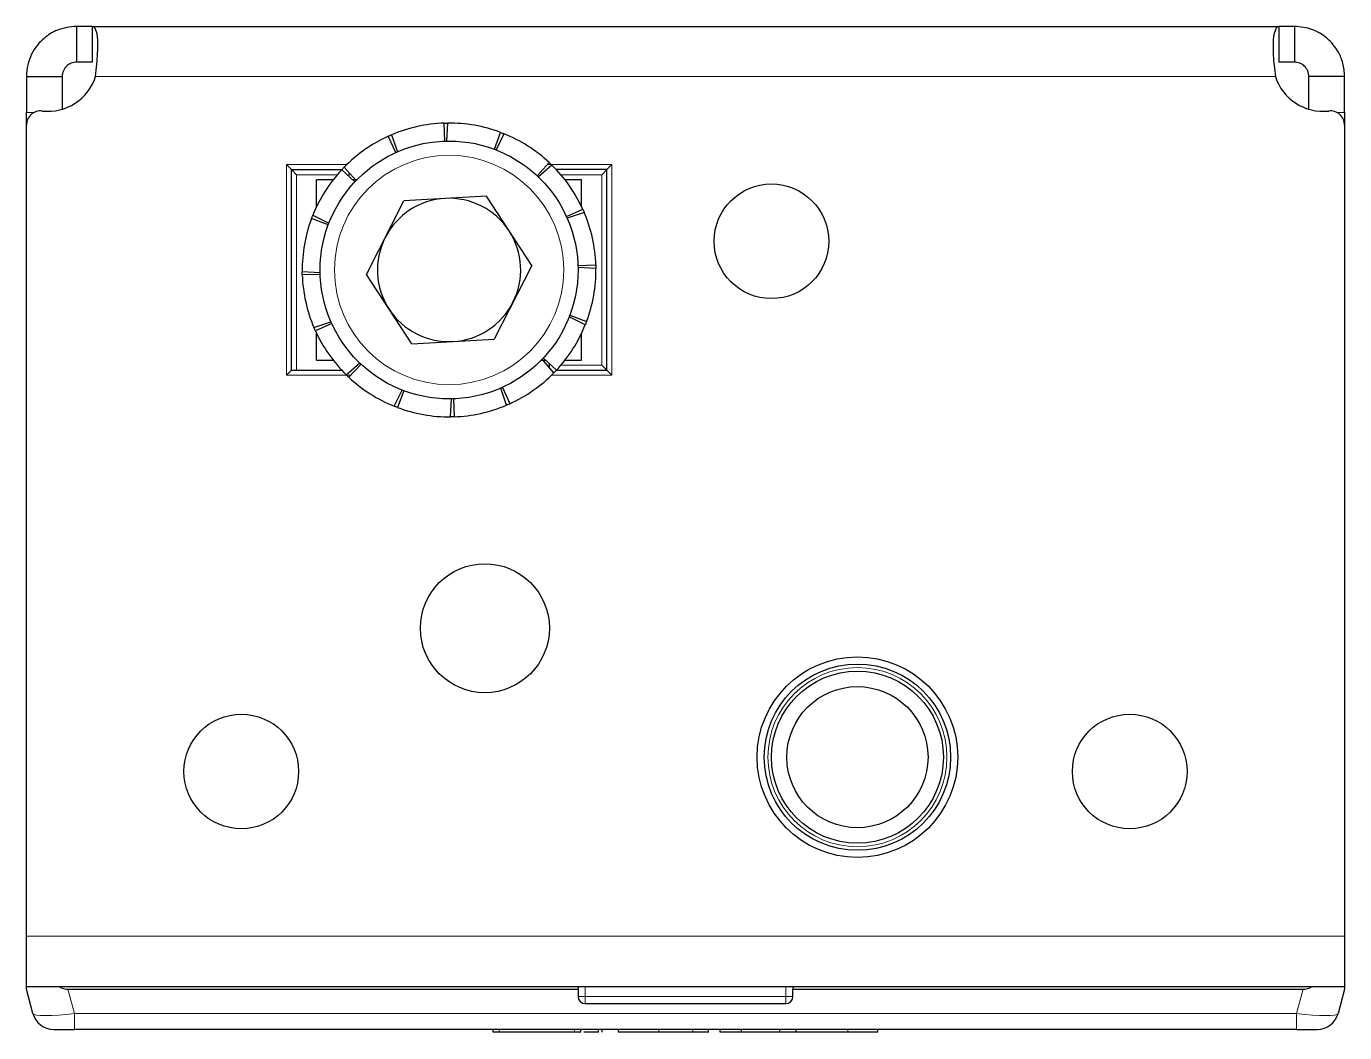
# Model space of a CAD drawing. Header units: millimetres. Extents: x -438 to 5180, y -670 to 658.
# Drawn here: x 1304.6 to 1396.6, y -669.5 to -599.3 of the extents above; entities that cross this region are included whole.
import ezdxf

# ---------------------------------------------------------------- set-up
doc = ezdxf.new("R2010")
doc.units = ezdxf.units.MM

msp = doc.modelspace()

# ---------------------------------------------------------------- linework, layer by layer
at = {"color": 7, "linetype": 'Continuous', "lineweight": 25}
for p, q in [((1308.078, -599.297), (1308.078, -601.797)), ((1309.165, -599.297), (1308.078, -599.297)), ((1309.165, -599.297), (1309.165, -601.797)), ((1309.165, -599.297), (1391.992, -599.297)), ((1391.992, -599.297), (1391.992, -601.797)), ((1393.078, -599.297), (1391.992, -599.297)), ((1393.078, -599.297), (1393.078, -601.797)), ((1309.165, -601.797), (1308.078, -601.797)), ((1393.078, -601.797), (1391.992, -601.797)), ((1304.578, -602.797), (1307.078, -602.797)), ((1304.578, -602.797), (1304.578, -605.3)), ((1307.078, -602.797), (1307.078, -605.079)), ((1396.578, -602.797), (1394.078, -602.797)), ((1394.078, -605.079), (1394.078, -602.797)), ((1396.578, -605.3), (1396.578, -602.797)), ((1304.578, -606.197), (1304.578, -605.3)), ((1396.578, -605.3), (1396.578, -606.197)), ((1304.578, -662.797), (1304.578, -606.197)), ((1333.772, -607.302), (1333.729, -606.053)), ((1333.979, -606.047), (1333.898, -607.299)), ((1396.578, -606.197), (1396.578, -662.797)), ((1330.353, -608.104), (1329.836, -606.966)), ((1330.064, -606.865), (1330.468, -608.053)), ((1337.238, -607.869), (1337.676, -606.699)), ((1337.909, -606.789), (1337.355, -607.914)), ((1322.728, -608.947), (1323.078, -609.297)), ((1340.222, -609.72), (1341.075, -608.806)), ((1341.256, -608.979), (1340.313, -609.806)), ((1345.078, -609.297), (1345.428, -608.947)), ((1323.078, -609.297), (1326.591, -609.297)), ((1323.078, -623.297), (1323.078, -609.297)), ((1323.078, -609.297), (1323.428, -609.647)), ((1327.501, -610.153), (1326.588, -609.3)), ((1326.761, -609.119), (1327.588, -610.062)), ((1327.078, -609.547), (1327.078, -609.758)), ((1345.078, -609.297), (1341.566, -609.297)), ((1344.728, -609.647), (1345.078, -609.297)), ((1345.078, -623.297), (1345.078, -609.297)), ((1324.828, -611.881), (1324.828, -609.997)), ((1325.993, -609.997), (1324.828, -609.997)), ((1327.651, -609.997), (1327.334, -609.997)), ((1343.328, -609.997), (1342.164, -609.997)), ((1343.328, -611.881), (1343.328, -609.997)), ((1328.314, -616.613), (1330.922, -611.463)), ((1336.686, -611.146), (1330.922, -611.463)), ((1339.843, -615.98), (1336.686, -611.146)), ((1325.651, -613.138), (1324.481, -612.699)), ((1324.571, -612.466), (1325.696, -613.02)), ((1342.271, -612.572), (1343.409, -612.054)), ((1343.51, -612.283), (1342.322, -612.686)), ((1323.829, -616.396), (1325.08, -616.478)), ((1339.843, -615.98), (1337.235, -621.131)), ((1343.073, -615.99), (1344.322, -615.948)), ((1344.328, -616.197), (1343.077, -616.116)), ((1325.084, -616.603), (1323.834, -616.646)), ((1331.47, -621.448), (1328.314, -616.613)), ((1324.647, -620.311), (1325.834, -619.907)), ((1325.885, -620.022), (1324.748, -620.539)), ((1343.586, -620.127), (1342.461, -619.573)), ((1342.506, -619.456), (1343.676, -619.895)), ((1324.828, -622.597), (1324.828, -620.713)), ((1343.328, -622.597), (1343.328, -620.713)), ((1331.47, -621.448), (1337.235, -621.131)), ((1324.828, -622.597), (1325.993, -622.597)), ((1326.901, -623.614), (1327.844, -622.787)), ((1340.506, -622.597), (1340.823, -622.597)), ((1341.396, -623.474), (1340.569, -622.531)), ((1340.655, -622.44), (1341.569, -623.294)), ((1341.078, -623.047), (1341.078, -622.836)), ((1342.164, -622.597), (1343.328, -622.597)), ((1322.728, -623.647), (1323.078, -623.297)), ((1323.078, -623.297), (1326.591, -623.297)), ((1327.935, -622.874), (1327.081, -623.787)), ((1341.566, -623.297), (1345.078, -623.297)), ((1344.728, -622.947), (1345.078, -623.297)), ((1345.078, -623.297), (1345.428, -623.647)), ((1330.248, -625.804), (1330.802, -624.679)), ((1338.092, -625.728), (1337.689, -624.541)), ((1337.804, -624.49), (1338.321, -625.627)), ((1330.919, -624.724), (1330.48, -625.894)), ((1334.178, -626.546), (1334.259, -625.295)), ((1334.385, -625.291), (1334.427, -626.541)), ((1304.578, -666.297), (1304.578, -662.797)), ((1396.578, -662.797), (1396.578, -666.297)), ((1304.578, -666.497), (1304.578, -666.297)), ((1304.578, -666.297), (1396.578, -666.297)), ((1305.031, -668.185), (1304.578, -666.497)), ((1307.476, -666.497), (1343.078, -666.497)), ((1343.078, -666.297), (1343.078, -666.497)), ((1343.078, -666.497), (1343.078, -666.997)), ((1358.078, -666.297), (1358.078, -666.497)), ((1358.078, -666.997), (1358.078, -666.497)), ((1358.078, -666.497), (1393.681, -666.497)), ((1396.578, -666.497), (1396.126, -668.185)), ((1396.578, -666.297), (1396.578, -666.497)), ((1343.578, -667.497), (1357.578, -667.497)), ((1306.48, -669.297), (1307.929, -669.297)), ((1393.228, -669.297), (1307.929, -669.297)), ((1337.151, -669.497), (1337.151, -669.297)), ((1342.83, -669.497), (1337.585, -669.497)), ((1343.264, -669.497), (1343.264, -669.297)), ((1344.501, -669.497), (1344.501, -669.297)), ((1344.754, -669.497), (1344.754, -669.297)), ((1345.896, -669.497), (1345.896, -669.297)), ((1348.725, -669.497), (1345.896, -669.497)), ((1352.192, -669.522), (1352.192, -669.297)), ((1353.005, -669.497), (1353.005, -669.297)), ((1354.492, -669.497), (1353.005, -669.497)), ((1354.492, -669.497), (1354.492, -669.297)), ((1357.16, -669.497), (1354.492, -669.497)), ((1357.16, -669.497), (1357.16, -669.297)), ((1358.291, -669.497), (1357.16, -669.497)), ((1358.291, -669.497), (1358.291, -669.297)), ((1358.35, -669.497), (1358.291, -669.497)), ((1364.006, -669.497), (1364.006, -669.297)), ((1393.228, -669.297), (1394.677, -669.297))]:
    msp.add_line(p, q, dxfattribs=at)
at = {"color": 8, "linetype": 'Continuous', "lineweight": 18}
for p, q in [((1309.41, -602.797), (1391.746, -602.797)), ((1304.578, -605.3), (1305.138, -605.3)), ((1396.019, -605.3), (1396.578, -605.3)), ((1322.728, -608.947), (1326.934, -608.947)), ((1322.728, -623.647), (1322.728, -608.947)), ((1340.944, -608.947), (1345.428, -608.947)), ((1345.428, -608.947), (1345.428, -623.647)), ((1326.278, -609.647), (1323.428, -609.647)), ((1323.428, -609.647), (1323.428, -623.297)), ((1344.728, -609.647), (1341.878, -609.647)), ((1344.728, -622.947), (1344.728, -609.647)), ((1327.213, -623.647), (1322.728, -623.647)), ((1345.428, -623.647), (1341.223, -623.647)), ((1341.878, -622.947), (1344.728, -622.947)), ((1304.578, -662.797), (1396.578, -662.797)), ((1307.476, -666.497), (1307.929, -668.185)), ((1343.578, -666.997), (1343.078, -666.997)), ((1343.578, -666.297), (1343.578, -666.997)), ((1343.578, -666.997), (1343.578, -667.497)), ((1343.578, -666.997), (1357.578, -666.997)), ((1357.578, -666.997), (1357.578, -666.297)), ((1357.578, -666.997), (1358.078, -666.997)), ((1357.578, -666.997), (1357.578, -667.497)), ((1393.228, -668.185), (1393.681, -666.497)), ((1307.929, -668.185), (1393.228, -668.185)), ((1307.929, -668.185), (1307.929, -669.297)), ((1393.228, -669.297), (1393.228, -668.185)), ((1337.585, -669.497), (1337.585, -669.297)), ((1342.83, -669.497), (1342.83, -669.297)), ((1348.725, -669.497), (1348.725, -669.297)), ((1351.086, -669.497), (1351.086, -669.297)), ((1361.896, -669.497), (1361.896, -669.297))]:
    msp.add_line(p, q, dxfattribs=at)
at = {"color": 7, "linetype": 'Continuous', "lineweight": 25}
for centre, radius in [((1334.078, -616.297), 9), ((1356.578, -614.297), 4), ((1336.578, -641.297), 4.5), ((1362.578, -650.297), 7), ((1362.578, -650.297), 6.5), ((1362.578, -650.297), 6), ((1362.578, -650.297), 4.925), ((1319.578, -651.297), 4), ((1381.578, -651.297), 4)]:
    msp.add_circle(centre, radius, dxfattribs=at)
at = {"color": 8, "linetype": 'Continuous', "lineweight": 18}
for centre, radius in [((1334.078, -616.297), 8), ((1362.578, -650.297), 6.25)]:
    msp.add_circle(centre, radius, dxfattribs=at)
at = {"color": 7, "linetype": 'Continuous', "lineweight": 25}
for centre, radius, start, end in [((1306.078, -601.725), 3.5, 263.62063, 342.17471), ((1395.078, -601.725), 3.5, 197.82529, 276.37937), ((1305.578, -606.197), 1, 83.62063, 180), ((1395.578, -606.197), 1, 360, 96.37937), ((1334.078, -616.297), 10.25, 91.95052, 113.05461), ((1334.078, -616.297), 10.25, 69.45052, 90.55461), ((1334.078, -616.297), 10.25, 114.45052, 135.55461), ((1334.078, -616.297), 10.25, 46.95052, 68.05461), ((1334.078, -616.297), 10.25, 24.45052, 45.55461), ((1334.078, -616.297), 10.25, 136.95052, 158.05461), ((1334.078, -616.297), 5, 93.14553, 153.14553), ((1334.078, -616.297), 5, 33.14553, 93.14553), ((1334.078, -616.297), 10.25, 159.45052, 180.55461), ((1334.078, -616.297), 10.25, 1.95052, 23.05461), ((1334.078, -616.297), 5, 333.14553, 33.14553), ((1334.078, -616.297), 5, 153.14553, 213.14553), ((1334.078, -616.297), 10.25, 339.45052, 0.55461), ((1334.078, -616.297), 10.25, 181.95052, 203.05461), ((1334.078, -616.297), 5, 213.14553, 273.14553), ((1334.078, -616.297), 5, 273.14553, 333.14553), ((1334.078, -616.297), 10.25, 204.45052, 225.55461), ((1334.078, -616.297), 10.25, 316.95052, 338.05461), ((1334.078, -616.297), 10.25, 294.45052, 315.55461), ((1334.078, -616.297), 10.25, 226.95052, 248.05461), ((1334.078, -616.297), 10.25, 249.45052, 270.55461), ((1334.078, -616.297), 10.25, 271.95052, 293.05461), ((1343.578, -666.997), 0.5, 180, 270), ((1357.578, -666.997), 0.5, 270, 0), ((1306.48, -667.797), 1.5, 195, 270), ((1394.677, -667.797), 1.5, 270, 345)]:
    msp.add_arc(centre, radius, start, end, dxfattribs=at)
for centre, major_axis, start_param, end_param in [((1304.578, -654.906), (3.099, -11.565), 6.030113, 6.216148), ((1396.578, -654.906), (-3.099, -11.565), 0.067037, 0.253072)]:
    msp.add_ellipse(centre, major_axis=major_axis, ratio=0.250563, start_param=start_param, end_param=end_param, dxfattribs=at)
at = {"color": 8, "linetype": 'Continuous', "lineweight": 18}
for centre, major_axis, start_param, end_param in [((1308.033, -667.797), (3.003, 0.382), 3.158333, 4.662092), ((1393.124, -667.797), (3.003, -0.382), 4.762686, 6.266445)]:
    msp.add_ellipse(centre, major_axis=major_axis, ratio=0.123038, start_param=start_param, end_param=end_param, dxfattribs=at)
at = {"color": 7, "linetype": 'Continuous', "lineweight": 25}
for points, knots in [([(1308.078, -599.297), (1307.622, -599.347), (1306.817, -599.437), (1305.907, -600.006), (1305.316, -600.606), (1304.915, -601.238), (1304.634, -601.982), (1304.597, -602.52), (1304.578, -602.797)], [0, 0, 0, 0, 0.254149, 0.448213, 0.574908, 0.708872, 0.850468, 1, 1, 1, 1]), ([(1309.41, -602.797), (1309.44, -602.502), (1309.497, -601.95), (1309.565, -601.048), (1309.588, -600.165), (1309.451, -599.441), (1309.262, -599.346), (1309.165, -599.297)], [0, 0, 0, 0, 0.16069, 0.3013121, 0.5219513, 0.7535732, 1, 1, 1, 1]), ([(1391.992, -599.297), (1391.939, -599.313), (1391.839, -599.345), (1391.692, -599.629), (1391.59, -600.09), (1391.574, -600.719), (1391.594, -601.335), (1391.649, -602.04), (1391.713, -602.541), (1391.746, -602.797)], [0, 0, 0, 0, 0.144067, 0.271276, 0.474907, 0.597997, 0.726338, 0.860245, 1, 1, 1, 1]), ([(1396.578, -602.797), (1396.554, -602.481), (1396.507, -601.89), (1396.108, -600.945), (1395.395, -600.078), (1394.297, -599.421), (1393.492, -599.339), (1393.078, -599.297)], [0, 0, 0, 0, 0.1708405, 0.3192172, 0.5481031, 0.7678223, 1, 1, 1, 1]), ([(1308.078, -601.797), (1307.951, -601.809), (1307.738, -601.831), (1307.469, -601.989), (1307.291, -602.168), (1307.175, -602.351), (1307.094, -602.567), (1307.084, -602.718), (1307.078, -602.797)], [0, 0, 0, 0, 0.296302, 0.497469, 0.615497, 0.73607, 0.863114, 1, 1, 1, 1]), ([(1394.078, -602.797), (1394.071, -602.707), (1394.058, -602.539), (1393.965, -602.318), (1393.85, -602.151), (1393.719, -602.023), (1393.58, -601.926), (1393.356, -601.82), (1393.193, -601.806), (1393.078, -601.797)], [0, 0, 0, 0, 0.154359, 0.287283, 0.400435, 0.496544, 0.604314, 0.723151, 1, 1, 1, 1]), ([(1333.729, -606.053), (1333.771, -606.051), (1333.834, -606.049), (1333.917, -606.048), (1333.958, -606.047), (1333.979, -606.047)], [0, 0, 0, 0, 0.499981, 0.749988, 1, 1, 1, 1]), ([(1329.836, -606.966), (1329.874, -606.949), (1329.931, -606.923), (1330.007, -606.89), (1330.045, -606.874), (1330.064, -606.865)], [0, 0, 0, 0, 0.4999808, 0.7499881, 1, 1, 1, 1]), ([(1337.676, -606.699), (1337.715, -606.714), (1337.774, -606.736), (1337.851, -606.766), (1337.89, -606.782), (1337.909, -606.789)], [0, 0, 0, 0, 0.499981, 0.749988, 1, 1, 1, 1]), ([(1341.075, -608.806), (1341.106, -608.835), (1341.151, -608.878), (1341.211, -608.935), (1341.241, -608.964), (1341.256, -608.979)], [0, 0, 0, 0, 0.499981, 0.749988, 1, 1, 1, 1]), ([(1326.588, -609.3), (1326.617, -609.269), (1326.659, -609.224), (1326.717, -609.164), (1326.746, -609.134), (1326.761, -609.119)], [0, 0, 0, 0, 0.499981, 0.749988, 1, 1, 1, 1]), ([(1324.481, -612.699), (1324.495, -612.66), (1324.517, -612.601), (1324.548, -612.524), (1324.563, -612.485), (1324.571, -612.466)], [0, 0, 0, 0, 0.499981, 0.749988, 1, 1, 1, 1]), ([(1343.409, -612.054), (1343.426, -612.092), (1343.452, -612.149), (1343.485, -612.225), (1343.502, -612.264), (1343.51, -612.283)], [0, 0, 0, 0, 0.4999808, 0.7499881, 1, 1, 1, 1]), ([(1323.834, -616.646), (1323.833, -616.604), (1323.831, -616.542), (1323.83, -616.458), (1323.829, -616.417), (1323.829, -616.396)], [0, 0, 0, 0, 0.499981, 0.749988, 1, 1, 1, 1]), ([(1344.322, -615.948), (1344.324, -615.989), (1344.326, -616.052), (1344.327, -616.135), (1344.328, -616.177), (1344.328, -616.197)], [0, 0, 0, 0, 0.499981, 0.749988, 1, 1, 1, 1]), ([(1343.676, -619.895), (1343.661, -619.934), (1343.639, -619.992), (1343.609, -620.069), (1343.593, -620.108), (1343.586, -620.127)], [0, 0, 0, 0, 0.499981, 0.749988, 1, 1, 1, 1]), ([(1324.748, -620.539), (1324.73, -620.501), (1324.705, -620.444), (1324.672, -620.368), (1324.655, -620.33), (1324.647, -620.311)], [0, 0, 0, 0, 0.499981, 0.749988, 1, 1, 1, 1]), ([(1327.081, -623.787), (1327.051, -623.759), (1327.006, -623.716), (1326.946, -623.658), (1326.916, -623.629), (1326.901, -623.614)], [0, 0, 0, 0, 0.499981, 0.749988, 1, 1, 1, 1]), ([(1341.569, -623.294), (1341.54, -623.324), (1341.497, -623.369), (1341.44, -623.429), (1341.411, -623.459), (1341.396, -623.474)], [0, 0, 0, 0, 0.4999808, 0.7499881, 1, 1, 1, 1]), ([(1330.48, -625.894), (1330.442, -625.88), (1330.383, -625.858), (1330.306, -625.827), (1330.267, -625.812), (1330.248, -625.804)], [0, 0, 0, 0, 0.499981, 0.749988, 1, 1, 1, 1]), ([(1338.321, -625.627), (1338.283, -625.645), (1338.226, -625.67), (1338.15, -625.703), (1338.111, -625.72), (1338.092, -625.728)], [0, 0, 0, 0, 0.4999808, 0.7499881, 1, 1, 1, 1]), ([(1334.427, -626.541), (1334.386, -626.542), (1334.323, -626.544), (1334.24, -626.545), (1334.198, -626.546), (1334.178, -626.546)], [0, 0, 0, 0, 0.499981, 0.749988, 1, 1, 1, 1]), ([(1337.585, -669.497), (1337.521, -669.497), (1337.393, -669.497), (1337.252, -669.497), (1337.166, -669.497), (1337.156, -669.497), (1337.151, -669.497)], [0, 0, 0, 0, 0.2813032, 0.555629, 0.7738783, 1, 1, 1, 1]), ([(1343.264, -669.497), (1343.256, -669.497), (1343.239, -669.497), (1343.123, -669.497), (1342.982, -669.497), (1342.881, -669.497), (1342.83, -669.497)], [0, 0, 0, 0, 0.285248, 0.560563, 0.777151, 1, 1, 1, 1]), ([(1344.501, -669.497), (1344.449, -669.497), (1344.339, -669.497), (1344.039, -669.497), (1343.755, -669.497), (1343.55, -669.497), (1343.485, -669.497)], [0, 0, 0, 0, 0.255277, 0.538303, 0.854078, 1, 1, 1, 1]), ([(1344.324, -669.497), (1344.211, -669.497), (1343.967, -669.497), (1343.662, -669.497), (1343.486, -669.497), (1343.485, -669.497)], [0, 0, 0, 0, 0.466249, 0.997338, 1, 1, 1, 1]), ([(1351.086, -669.497), (1350.928, -669.497), (1350.569, -669.497), (1349.769, -669.497), (1349.137, -669.497), (1348.725, -669.497)], [0, 0, 0, 0, 0.216742, 0.489643, 1, 1, 1, 1]), ([(1352.176, -669.497), (1352.181, -669.497), (1352.208, -669.497), (1352.051, -669.497), (1351.683, -669.497), (1351.297, -669.497), (1351.086, -669.497)], [0, 0, 0, 0, 0.061615, 0.333035, 0.637399, 1, 1, 1, 1]), ([(1361.896, -669.497), (1361.395, -669.497), (1360.459, -669.497), (1359.267, -669.497), (1358.541, -669.497), (1358.361, -669.497), (1358.35, -669.497)], [0, 0, 0, 0, 0.3819835, 0.7133523, 0.984017, 1, 1, 1, 1]), ([(1364.006, -669.497), (1363.636, -669.497), (1362.947, -669.497), (1362.229, -669.497), (1361.896, -669.497)], [0, 0, 0, 0, 0.5368, 1, 1, 1, 1])]:
    msp.add_open_spline(points, degree=3, knots=knots, dxfattribs=at)

doc.saveas('drawing.dxf')
